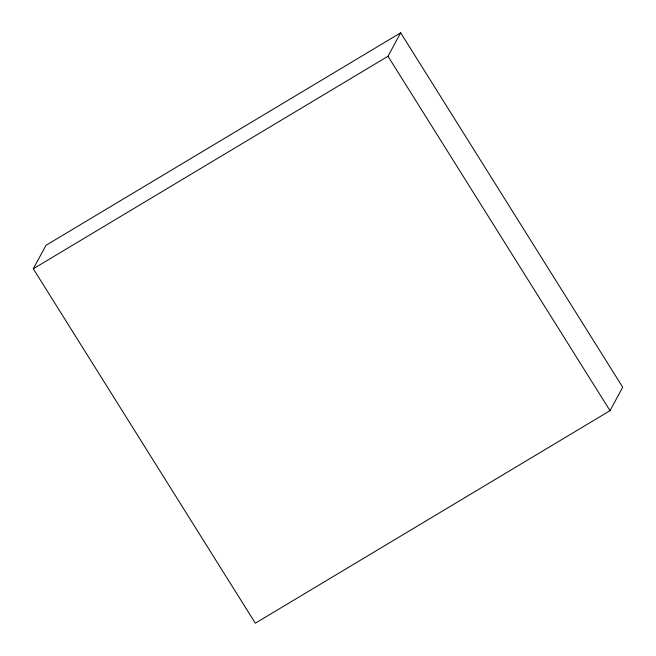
<?xml version="1.0" encoding="UTF-8"?>
<svg xmlns="http://www.w3.org/2000/svg" width="656" height="656" viewBox="0 0 656 656"><rect width="100%" height="100%" fill="white"/><g stroke="black" fill="none" stroke-linecap="round" stroke-linejoin="round"><path stroke-width="0.98" d="M33.3 268.78L45.977 245.328L400.677 32.8L622.7 387.22L610.023 410.672L255.323 623.2L33.3 268.78L387.999 56.252L400.677 32.8M387.999 56.252L610.023 410.672"/></g></svg>
